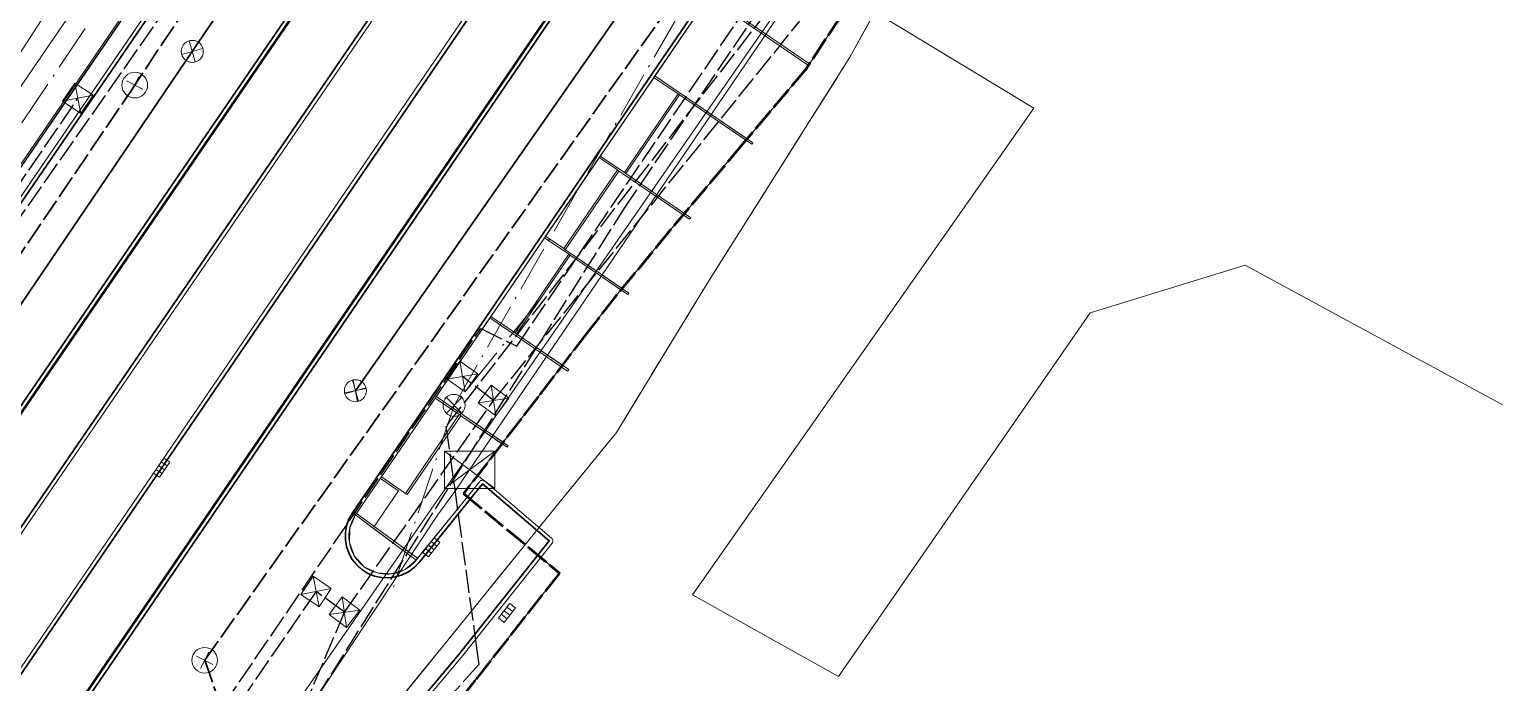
# Model space of a CAD drawing. Header units: metres. Extents: x 105014 to 106600, y 111320 to 118425.
# Drawn here: x 105471.5 to 105551.5, y 113477.9 to 113513.5 of the extents above; entities that cross this region are included whole.
import ezdxf

# ---------------------------------------------------------------- set-up
doc = ezdxf.new("R2010")
doc.units = ezdxf.units.M
doc.linetypes.add('DASHDOT', pattern=[3.556, 2.54, -0.508, 0, -0.508])
doc.linetypes.add('DASHED', pattern=[1.524, 1.27, -0.254])
for name, color, linetype, lineweight in [('00-BASE-LIMITE', 7, 'DASHED', 50), ('00-BASE-UE', 42, 'DASHED', 25), ('10-PAV-CALZADA-BRT', 12, 'CONTINUOUS', 30), ('10-PAV-CALZADA-MIXTA', 8, 'CONTINUOUS', 30), ('10-PAV-CICLORUTA', 76, 'CONTINUOUS', 18), ('10-PAV-SARDINEL', 252, 'CONTINUOUS', 13), ('20-EP-ZONA-DURA', 253, 'CONTINUOUS', 13), ('20-EP-ZONA-VERDE', 84, 'CONTINUOUS', 13), ('30-RED-ENEL-NODOS', 11, 'CONTINUOUS', 13), ('30-RED-ENEL-PROY', 1, 'DASHED', 25), ('30-RED-ETB-CAMARA', 151, 'CONTINUOUS', 13), ('30-RED-ETB-EXIST', 145, 'CONTINUOUS', 13), ('30-RED-MOVISTAR-PROY', 4, 'DASHED', 25), ('30-RED-VANTI-EXIST', 52, 'CONTINUOUS', 13), ('30-RED-VANTI-PROY', 2, 'DASHED', 25), ('30-RED-VANTI-RETIRO', 8, 'DASHDOT', 13), ('35-RH-ACUE-MENOR-EXIST', 151, 'CONTINUOUS', 13), ('35-RH-ACUE-MENOR-PROY', 5, 'DASHED', 25), ('35-RH-PLUV-COLECTOR', 96, 'CONTINUOUS', 30), ('35-RH-PLUV-NODOS', 94, 'CONTINUOUS', 13), ('35-RH-PLUV-RETIRO', 8, 'DASHDOT', 13), ('36-RH-SAN-COLECTOR-PROY', 6, 'DASHED', 35), ('36-RH-SAN-POZOS', 216, 'CONTINUOUS', 13)]:
    doc.layers.add(name, color=color, linetype=linetype, lineweight=lineweight)

# ---------------------------------------------------------------- blocks, each defined once
blk = doc.blocks.new('CAM_ETB_T_13')
for p, q in [((-1.375, -1.025), (1.375, 1.025)), ((-1.375, 1.025), (1.375, -1.025))]:
    blk.add_line(p, q)
blk.add_lwpolyline([(-1.375, -1.025), (1.375, -1.025), (1.375, 1.025), (-1.375, 1.025)], close=True)
blk = doc.blocks.new('CAJA_ENEL')
for p, q in [((-0.6, -0.6), (0.6, 0.6)), ((-0.6, 0.6), (0.6, -0.6))]:
    blk.add_line(p, q)
blk.add_lwpolyline([(-0.6, -0.6), (0.6, -0.6), (0.6, 0.6), (-0.6, 0.6)], close=True)
blk = doc.blocks.new('POZO_SAN')
for p, q in [((-0.5, 0), (0.5, 0)), ((0, -0.5), (0, 0.5))]:
    blk.add_line(p, q)
blk.add_circle((0, 0), 0.7)
blk = doc.blocks.new('POZO_PLUV')
for p, q in [((-0.42, -0.42), (0.42, 0.42)), ((-0.42, 0.42), (0.42, -0.42))]:
    blk.add_line(p, q)
blk.add_circle((0, 0), 0.6)
blk = doc.blocks.new('SUMIDERO')
for p, q in [((-0.25, -0.2), (-0.25, 0.2)), ((0, -0.2), (0, 0.2)), ((0.25, -0.2), (0.25, 0.2))]:
    blk.add_line(p, q)
blk.add_lwpolyline([(-0.5, -0.2), (0.5, -0.2), (0.5, 0.2), (-0.5, 0.2)], close=True)

msp = doc.modelspace()

# ---------------------------------------------------------------- linework, layer by layer
at = {"layer": '00-BASE-LIMITE'}
msp.add_lwpolyline([(105518.3669, 113518.0907), (105513.9621, 113511.4095), (105510.4879, 113507.2833), (105506.5269, 113502.5709), (105503.5793, 113499.0041), (105502.0221, 113497.0305), (105499.3133, 113493.4811), (105495.2309, 113488.1995), (105500.4769, 113483.8567), (105495.8683, 113478.0077), (105494.8495, 113476.7207)], dxfattribs=at)
at = {"layer": '00-BASE-UE'}
msp.add_lwpolyline([(105518.3669, 113518.0907), (105513.9621, 113511.4095), (105510.4879, 113507.2833), (105506.5269, 113502.5709), (105503.5793, 113499.0041), (105502.0221, 113497.0305), (105499.3133, 113493.4811), (105495.2309, 113488.1995), (105500.4769, 113483.8567), (105495.8683, 113478.0077), (105494.8495, 113476.7207)], dxfattribs=at)
at = {"layer": '10-PAV-CALZADA-BRT'}
for points in [[(105435.6301, 113440.7961), (105498.2845, 113532.3507)], [(105501.1729, 113530.3741), (105438.5187, 113438.8197)], [(105457.7211, 113458.7911), (105506.3937, 113530.1381)], [(105509.2851, 113528.1657), (105460.6125, 113456.8187)]]:
    msp.add_lwpolyline(points, dxfattribs=at)
at = {"layer": '10-PAV-CALZADA-MIXTA'}
for points in [[(105452.9312, 113477.5869), (105492.9189, 113536.0193)], [(105461.2231, 113457.2701), (105509.4915, 113528.0247)], [(105514.6545, 113524.5025), (105492.3873, 113491.8621), (105489.1669, 113487.1415), (105488.9775, 113486.8058), (105488.8477, 113486.443), (105488.7812, 113486.0634), (105488.7799, 113485.678), (105488.8438, 113485.2979), (105488.9711, 113484.9342), (105489.1581, 113484.5972), (105489.3994, 113484.2967), (105489.6882, 113484.0415), (105490.0159, 113483.8387), (105490.3733, 113483.6944), (105490.7499, 113483.6126), (105491.1349, 113483.5957), (105491.5172, 113483.6442), (105491.8858, 113483.7568), (105492.23, 113483.9301), (105492.54, 113484.1591), (105492.8067, 113484.4373), (105495.5987, 113487.8949), (105496.2641, 113488.7195), (105496.2641, 113488.7195), (105499.9166, 113485.6085), (105499.2982, 113484.8324), (105494.9585, 113479.3827), (105484.3837, 113466.7569)], [(105489.4788, 113519.9259), (105468.3294, 113489.021)]]:
    msp.add_lwpolyline(points, dxfattribs=at)
at = {"layer": '10-PAV-CICLORUTA'}
msp.add_lwpolyline([(105481.7813, 113521.8693), (105445.9193, 113469.4655), (105443.9387, 113470.8209), (105479.8007, 113523.2247), (105481.7813, 113521.8693)], close=True, dxfattribs=at)
at = {"layer": '10-PAV-SARDINEL'}
for points in [[(105452.7658, 113477.6993), (105492.7538, 113536.1323)], [(105492.9189, 113536.0193), (105452.9312, 113477.5869)], [(105498.2845, 113532.3507), (105435.6301, 113440.7961)], [(105460.6125, 113456.8187), (105509.2851, 113528.1657)], [(105509.3263, 113528.1374), (105461.0579, 113457.3828)], [(105461.0579, 113457.3828), (105509.3263, 113528.1374)], [(105509.4915, 113528.0247), (105461.2231, 113457.2701)], [(105484.3837, 113466.7569), (105494.9585, 113479.3827), (105499.2982, 113484.8324), (105499.9166, 113485.6085), (105496.2641, 113488.7195), (105495.5987, 113487.8949), (105492.8067, 113484.4373), (105492.7198, 113484.3359), (105492.627, 113484.2398), (105492.5288, 113484.1493), (105492.4254, 113484.0648), (105492.3173, 113483.9865), (105492.2047, 113483.9147), (105492.088, 113483.8496), (105491.9678, 113483.7915), (105491.8443, 113483.7406), (105491.7181, 113483.6971), (105491.5895, 113483.661), (105491.459, 113483.6326), (105491.3271, 113483.6119), (105491.1942, 113483.5989), (105491.0607, 113483.5939), (105490.9272, 113483.5967), (105490.7941, 113483.6073), (105490.6618, 113483.6258), (105490.5309, 113483.652), (105490.4017, 113483.6858), (105490.2747, 113483.7272), (105490.1504, 113483.776), (105490.0292, 113483.8321), (105489.9115, 113483.8951), (105489.7977, 113483.965), (105489.6882, 113484.0415), (105489.5834, 113484.1242), (105489.4836, 113484.213), (105489.3892, 113484.3075), (105489.3006, 113484.4074), (105489.218, 113484.5123), (105489.1417, 113484.6219), (105489.072, 113484.7358), (105489.0091, 113484.8537), (105488.9532, 113484.975), (105488.9046, 113485.0993), (105488.8634, 113485.2264), (105488.8297, 113485.3556), (105488.8037, 113485.4866), (105488.7855, 113485.6189), (105488.775, 113485.752), (105488.7724, 113485.8855), (105488.7777, 113486.019), (105488.7908, 113486.1519), (105488.8117, 113486.2838), (105488.8403, 113486.4142), (105488.8766, 113486.5428), (105488.9203, 113486.6689), (105488.9714, 113486.7923), (105489.0297, 113486.9125), (105489.0949, 113487.029), (105489.1669, 113487.1415), (105492.3873, 113491.8621), (105514.6545, 113524.5025)], [(105514.8197, 113524.3898), (105492.5525, 113491.7494), (105489.3348, 113487.0327), (105489.2662, 113486.9255), (105489.2069, 113486.8196), (105489.1539, 113486.7103), (105489.1075, 113486.5981), (105489.0677, 113486.4835), (105489.0345, 113486.3659), (105489.008, 113486.2452), (105488.9892, 113486.1264), (105488.9773, 113486.0052), (105488.9725, 113485.8833), (105488.9749, 113485.7615), (105488.9845, 113485.6398), (105489.0009, 113485.5205), (105489.0247, 113485.4005), (105489.0554, 113485.2826), (105489.0932, 113485.1662), (105489.1374, 113485.0532), (105489.1889, 113484.9415), (105489.2454, 113484.8356), (105489.3094, 113484.731), (105489.379, 113484.631), (105489.4538, 113484.536), (105489.5349, 113484.4447), (105489.6204, 113484.3591), (105489.7115, 113484.2779), (105489.8073, 113484.2022), (105489.9083, 113484.1317), (105490.0117, 113484.0683), (105490.1188, 113484.0109), (105490.2291, 113483.96), (105490.3421, 113483.9156), (105490.4584, 113483.8777), (105490.5752, 113483.8471), (105490.6966, 113483.8228), (105490.8156, 113483.8063), (105490.9372, 113483.7965), (105491.059, 113483.7939), (105491.1807, 113483.7986), (105491.3024, 113483.8104), (105491.421, 113483.829), (105491.5406, 113483.855), (105491.6579, 113483.8879), (105491.7741, 113483.928), (105491.8863, 113483.9742), (105491.9956, 113484.0271), (105492.1017, 113484.0862), (105492.2048, 113484.152), (105492.303, 113484.2231), (105492.3974, 113484.3003), (105492.4872, 113484.3829), (105492.5711, 113484.4698), (105492.6534, 113484.5658), (105495.4431, 113488.0205), (105496.1086, 113488.845), (105496.1305, 113488.8681), (105496.1557, 113488.8875), (105496.1837, 113488.9026), (105496.2137, 113488.9131), (105496.2451, 113488.9186), (105496.2769, 113488.9192), (105496.3084, 113488.9146), (105496.3388, 113488.9051), (105496.3672, 113488.8909), (105496.3931, 113488.8724), (105500.0463, 113485.7608), (105500.0703, 113485.7365), (105500.0898, 113485.7085), (105500.1043, 113485.6776), (105500.1133, 113485.6447), (105500.1166, 113485.6107), (105500.1141, 113485.5766), (105500.1058, 113485.5435), (105500.0919, 113485.5123), (105500.073, 113485.4839), (105499.4547, 113484.7078), (105495.115, 113479.2581), (105495.1118, 113479.2543), (105484.5365, 113466.6279)], [(105468.3294, 113489.021), (105489.4788, 113519.9259)], [(105468.4945, 113488.908), (105489.6439, 113519.8129)], [(105489.6439, 113519.8129), (105468.4945, 113488.908)]]:
    msp.add_lwpolyline(points, dxfattribs=at)
at = {"layer": '20-EP-ZONA-DURA'}
for points in [[(105484.8571, 113526.1867), (105474.7245, 113511.3803), (105457.845, 113486.7151)], [(105484.5365, 113466.6279), (105495.1118, 113479.2543), (105495.115, 113479.2581), (105499.4524, 113484.7049), (105500.4769, 113483.8567), (105495.8683, 113478.0077), (105494.8495, 113476.7207)]]:
    msp.add_lwpolyline(points, dxfattribs=at)
for points in [[(105481.7813, 113521.8693), (105479.8007, 113523.2247), (105443.9387, 113470.8209), (105445.9193, 113469.4655), (105481.7813, 113521.8693)], [(105516.9897, 113516.0017), (105514.1269, 113511.6595), (105510.0775, 113514.4218), (105513.0077, 113518.7179), (105516.9897, 113516.0017)], [(105513.9621, 113511.4095), (105510.7249, 113507.5648), (105507.0081, 113510.1001), (105505.6863, 113511.0017), (105508.6169, 113515.2973), (105509.9385, 113514.3957), (105514.0719, 113511.576), (105513.9621, 113511.4095)], [(105510.4879, 113507.2833), (105507.2973, 113503.4874), (105504.1038, 113505.6654), (105507.0341, 113509.9613), (105510.6602, 113507.488), (105510.4879, 113507.2833)], [(105506.5269, 113502.5709), (105503.8984, 113499.3902), (105501.0345, 113501.3435), (105500.7867, 113501.5125), (105503.7171, 113505.8082), (105503.9649, 113505.6391), (105507.2323, 113503.4102), (105506.5269, 113502.5709)], [(105502.0221, 113497.0305), (105500.6286, 113495.2046), (105498.1303, 113496.9089), (105501.0604, 113501.2048), (105503.8344, 113499.3128), (105503.5793, 113499.0041), (105502.0221, 113497.0305)], [(105499.3133, 113493.4811), (105497.3929, 113490.9965), (105495.0609, 113492.5871), (105493.7391, 113493.4887), (105496.6695, 113497.7843), (105497.9913, 113496.8827), (105500.5678, 113495.1249), (105499.3133, 113493.4811)], [(105495.2309, 113488.1995), (105495.4439, 113488.0215), (105492.7299, 113484.6605), (105490.5325, 113486.2747), (105490.3579, 113486.403), (105491.6873, 113488.3517), (105490.6959, 113489.0279), (105490.7523, 113489.1105), (105492.0742, 113488.2088), (105492.1545, 113488.1493), (105495.0867, 113492.4485), (105497.3316, 113490.9173), (105495.2309, 113488.1995)]]:
    msp.add_lwpolyline(points, close=True, dxfattribs=at)
at = {"layer": '20-EP-ZONA-VERDE'}
for points in [[(105485.5997, 113525.6785), (105446.8829, 113469.1029), (105446.7423, 113468.9009), (105446.0011, 113469.4081), (105484.8571, 113526.1867), (105485.5997, 113525.6785)], [(105509.995, 113514.4782), (105510.0775, 113514.4218), (105514.1283, 113511.6585), (105514.0719, 113511.5759), (105509.9385, 113514.3957), (105508.6169, 113515.2973), (105508.6731, 113515.3799), (105509.995, 113514.4782)], [(105506.9516, 113510.0176), (105504.0214, 113505.7216), (105502.6995, 113506.6235), (105505.6299, 113510.9189), (105506.9516, 113510.0176)], [(105507.0081, 113510.1001), (105511.0395, 113507.3503), (105510.9755, 113507.2729), (105507.0341, 113509.9613), (105506.9516, 113510.0176), (105505.6299, 113510.9189), (105505.6863, 113511.0017), (105507.0081, 113510.1001)], [(105507.0341, 113509.9613), (105504.1038, 113505.6654), (105504.0214, 113505.7216), (105506.9516, 113510.0176), (105507.0341, 113509.9613)], [(105503.6345, 113505.8645), (105500.7042, 113501.5688), (105499.7127, 113502.2451), (105502.6431, 113506.5409), (105503.6345, 113505.8645)], [(105504.0214, 113505.7216), (105504.1038, 113505.6654), (105507.6461, 113503.2495), (105507.5819, 113503.1717), (105503.9649, 113505.6391), (105503.7171, 113505.8082), (105503.6345, 113505.8645), (105502.6431, 113506.5409), (105502.6995, 113506.6235), (105504.0214, 113505.7216)], [(105503.7171, 113505.8082), (105500.7867, 113501.5125), (105500.7042, 113501.5688), (105503.6345, 113505.8645), (105503.7171, 113505.8082)], [(105500.7042, 113501.5688), (105500.7867, 113501.5125), (105501.0345, 113501.3435), (105504.2657, 113499.1397), (105504.2037, 113499.0609), (105501.0604, 113501.2048), (105500.9778, 113501.2612), (105499.6563, 113502.1625), (105499.7127, 113502.2451), (105500.7042, 113501.5688)], [(105500.9778, 113501.2612), (105498.0478, 113496.9652), (105496.7259, 113497.8669), (105499.6563, 113502.1625), (105500.9778, 113501.2612)], [(105501.0604, 113501.2048), (105498.1303, 113496.9089), (105498.0478, 113496.9652), (105500.9778, 113501.2612), (105501.0604, 113501.2048)], [(105498.0478, 113496.9652), (105498.1303, 113496.9089), (105500.9781, 113494.9661), (105500.9161, 113494.8873), (105497.9913, 113496.8827), (105496.6695, 113497.7843), (105496.7259, 113497.8669), (105498.0478, 113496.9652)], [(105495.0609, 113492.5871), (105497.6811, 113490.7999), (105497.6185, 113490.7217), (105495.0867, 113492.4485), (105495.0042, 113492.5046), (105493.6827, 113493.4061), (105493.7391, 113493.4887), (105495.0609, 113492.5871)], [(105495.0042, 113492.5046), (105492.0742, 113488.2088), (105490.7523, 113489.1105), (105493.6827, 113493.4061), (105495.0042, 113492.5046)], [(105495.0867, 113492.4485), (105492.1545, 113488.1493), (105492.0742, 113488.2088), (105495.0042, 113492.5046), (105495.0867, 113492.4485)], [(105490.4567, 113486.1753), (105492.6511, 113484.5631), (105492.0494, 113484.0561), (105491.302, 113483.8104), (105490.5168, 113483.8615), (105489.8075, 113484.2021), (105489.2766, 113484.7828), (105489.001, 113485.5198), (105489.0205, 113486.3064), (105489.3323, 113487.0289), (105490.4567, 113486.1753)], [(105490.5325, 113486.2747), (105492.7323, 113484.6587), (105492.6511, 113484.5631), (105489.3323, 113487.0289), (105489.1839, 113487.1415), (105489.2431, 113487.2221), (105490.5325, 113486.2747)], [(105492.6511, 113484.5631), (105490.4567, 113486.1753), (105489.3323, 113487.0289), (105492.6511, 113484.5631)]]:
    msp.add_lwpolyline(points, close=True, dxfattribs=at)
msp.add_lwpolyline([(105438.6837, 113438.7067), (105491.9895, 113516.6005), (105493.5845, 113515.5089), (105493.5845, 113515.5089), (105495.3483, 113514.3019), (105457.5559, 113458.9037)], dxfattribs=at)
at = {"layer": '30-RED-ENEL-PROY'}
for points in [[(105496.8753, 113493.2797), (105518.0121, 113519.4585)], [(105468.0669, 113500.8179), (105474.1731, 113509.7797)], [(105496.8753, 113493.2797), (105495.1799, 113494.5867)], [(105488.7307, 113481.7173), (105496.8753, 113493.2797)], [(105487.1819, 113482.8527), (105476.5133, 113467.3271)], [(105488.7307, 113481.7173), (105487.1819, 113482.8527)], [(105478.7507, 113458.1389), (105488.7307, 113481.7173)]]:
    msp.add_lwpolyline(points, dxfattribs=at)
at = {"layer": '30-RED-ETB-EXIST'}
for points in [[(105495.561, 113489.499), (105518.771, 113523.61), (105518.823, 113523.575)], [(105465.454, 113444.116), (105466.022, 113445.056), (105493.821, 113487.015), (105494.753, 113488.313), (105495.561, 113489.499)]]:
    msp.add_lwpolyline(points, dxfattribs=at)
at = {"layer": '30-RED-MOVISTAR-PROY'}
for points in [[(105503.988, 113503.7232), (105532.8299, 113546.3107), (105545.8675, 113570.2421)], [(105465.2999, 113442.2155), (105503.988, 113503.7232)]]:
    msp.add_lwpolyline(points, dxfattribs=at)
at = {"layer": '30-RED-VANTI-EXIST'}
msp.add_lwpolyline([(105463.0016, 113439.4658), (105464.5685, 113441.1465), (105468.2701, 113445.1877), (105474.3817, 113454.5017), (105478.3149, 113460.3799), (105500.2727, 113487.4777), (105503.5873, 113491.5317), (105508.4493, 113499.5143), (105516.3395, 113512.0267), (105530.6557, 113538.0225), (105537.3747, 113554.1033), (105541.2245, 113563.0444)], dxfattribs=at)
at = {"layer": '30-RED-VANTI-PROY'}
for points in [[(105430.8503, 113445.2311), (105460.6313, 113487.9779), (105464.4493, 113493.9303), (105492.3233, 113533.6531), (105494.0397, 113537.1911), (105506.3939, 113555.7393), (105510.1557, 113561.0249), (105511.4993, 113563.2617), (105513.3459, 113567.0463), (105516.4725, 113572.5449), (105520.2381, 113579.6281), (105524.0165, 113587.2797), (105525.3595, 113589.4459), (105527.1071, 113593.1203), (105529.2391, 113598.2497), (105534.2291, 113609.1153), (105538.9769, 113619.1077), (105546.7089, 113632.5309), (105560.9165, 113665.4169), (105568.3634, 113679.7348), (105576.3435, 113693.7625), (105578.5697, 113697.4163), (105580.7203, 113701.523)], [(105463.0016, 113439.4658), (105463.6993, 113442.1579), (105468.8107, 113448.3471), (105475.2527, 113466.5675), (105496.1737, 113497.2171), (105498.1423, 113496.2433), (105512.0487, 113516.7247), (105527.2819, 113539.5253), (105533.1059, 113548.7903), (105539.3813, 113561.8355), (105541.7331, 113567.5913), (105542.9647, 113567.0861)]]:
    msp.add_lwpolyline(points, dxfattribs=at)
at = {"layer": '30-RED-VANTI-RETIRO'}
msp.add_lwpolyline([(105463.0016, 113439.4658), (105464.5685, 113441.1465), (105468.2701, 113445.1877), (105474.3817, 113454.5017), (105478.3149, 113460.3799), (105500.2727, 113487.4777), (105503.5873, 113491.5317), (105508.4493, 113499.5143), (105516.3395, 113512.0267), (105530.6557, 113538.0225), (105537.3747, 113554.1033), (105541.2245, 113563.0444)], dxfattribs=at)
at = {"layer": '35-RH-ACUE-MENOR-EXIST'}
for points in [[(105441.41, 113466.5), (105473.37, 113515.91), (105498.73, 113554.96), (105530.56, 113618.27), (105540, 113636.84)], [(105513.89, 113516.81), (105458.4, 113436.82), (105446.26, 113417.77)], [(105513.89, 113516.81), (105526.3833, 113509.2435), (105507.7318, 113482.6619), (105515.7195, 113478.208), (105529.4659, 113498.0648), (105537.918, 113500.6628), (105565.9679, 113485.4455)]]:
    msp.add_lwpolyline(points, dxfattribs=at)
at = {"layer": '35-RH-ACUE-MENOR-PROY'}
msp.add_lwpolyline([(105597.0873, 113681.9335), (105574.088, 113633.3271), (105563.5035, 113610.9568), (105561.442, 113606.5999), (105550.5746, 113584.2198), (105550.0007, 113583.014), (105549.7838, 113580.0294), (105545.1346, 113570.4502), (105544.5105, 113569.165), (105542.7769, 113567.8078), (105541.4492, 113565.0418), (105533.5839, 113547.9408), (105532.2537, 113545.2529), (105526.2985, 113533.2195), (105513.7506, 113517.0296), (105494.2764, 113491.8732), (105494.7347, 113488.5565), (105495.9255, 113479.9022), (105496.0753, 113478.8545), (105478.6282, 113459.5738)], dxfattribs=at)
at = {"layer": '35-RH-PLUV-COLECTOR'}
for points in [[(105498.8692, 113539.4702), (105480.4215, 113512.3387)], [(105494.2777, 113532.722), (105480.4215, 113512.3387)], [(105489.3297, 113493.8136), (105507.7997, 113520.2498)], [(105489.3297, 113493.8136), (105507.7997, 113520.2498)], [(105480.4215, 113512.3387), (105460.2612, 113482.6062)], [(105480.4215, 113512.3387), (105460.2612, 113482.6062)]]:
    msp.add_lwpolyline(points, dxfattribs=at)
at = {"layer": '35-RH-PLUV-RETIRO'}
for points in [[(105495.6101, 113545.5147), (105494.9773, 113543.9217), (105460.6859, 113492.9342)], [(105494.7159, 113493.0129), (105515.3969, 113528.995)], [(105499.3562, 113498.7143), (105494.7159, 113493.0129), (105491.3469, 113482.913)]]:
    msp.add_lwpolyline(points, dxfattribs=at)
at = {"layer": '36-RH-SAN-COLECTOR-PROY'}
for points in [[(105509.7912, 113559.3894), (105477.28, 113510.5)], [(105481.0984, 113479.0947), (105508.2695, 113517.3153)], [(105477.28, 113510.5), (105447.27, 113466.14)], [(105477.28, 113510.5), (105447.27, 113466.14)], [(105481.0984, 113479.0947), (105484.3873, 113469.7659)]]:
    msp.add_lwpolyline(points, dxfattribs=at)

# ---------------------------------------------------------------- block references
at = {"layer": '30-RED-ENEL-NODOS'}
for p, rotation in [((105474.1731, 113509.7797), 56.2), ((105495.1798, 113494.5867), 55.2), ((105496.8752, 113493.2798), 53.4), ((105487.1819, 113482.8526), 56.1), ((105488.7307, 113481.7173), 52.9)]:
    msp.add_blockref('CAJA_ENEL', p, dxfattribs=dict(at, rotation=rotation))
at = {"layer": '30-RED-ETB-CAMARA'}
msp.add_blockref('CAM_ETB_T_13', (105495.576, 113489.489), dxfattribs=at)
at = {"layer": '35-RH-PLUV-NODOS'}
for name, p, rotation in [('POZO_PLUV', (105480.4215, 113512.3387), 241), ('POZO_PLUV', (105480.4215, 113512.3387), 241), ('POZO_PLUV', (105489.3297, 113493.8136), 326.1), ('POZO_PLUV', (105489.3297, 113493.8136), 326.1), ('POZO_PLUV', (105489.3297, 113493.8136), 326.1), ('POZO_PLUV', (105489.3297, 113493.8136), 326.1), ('POZO_PLUV', (105489.3297, 113493.8136), 241), ('POZO_PLUV', (105489.3297, 113493.8136), 241), ('SUMIDERO', (105478.7442, 113489.6103), 55.6), ('SUMIDERO', (105478.7442, 113489.6103), 55.6), ('SUMIDERO', (105478.7442, 113489.6103), 55.6), ('SUMIDERO', (105493.474, 113485.2555), 52.1), ('SUMIDERO', (105497.6071, 113481.6784), 52.1)]:
    msp.add_blockref(name, p, dxfattribs=dict(at, rotation=rotation))
msp.add_blockref('POZO_PLUV', (105494.7159, 113493.0129), dxfattribs=at)
msp.add_blockref('POZO_PLUV', (105494.7159, 113493.0129), dxfattribs=at)
at = {"layer": '36-RH-SAN-POZOS', "rotation": 243}
for p in [(105477.281, 113510.497), (105481.0984, 113479.0947)]:
    msp.add_blockref('POZO_SAN', p, dxfattribs=at)

doc.saveas('drawing.dxf')
